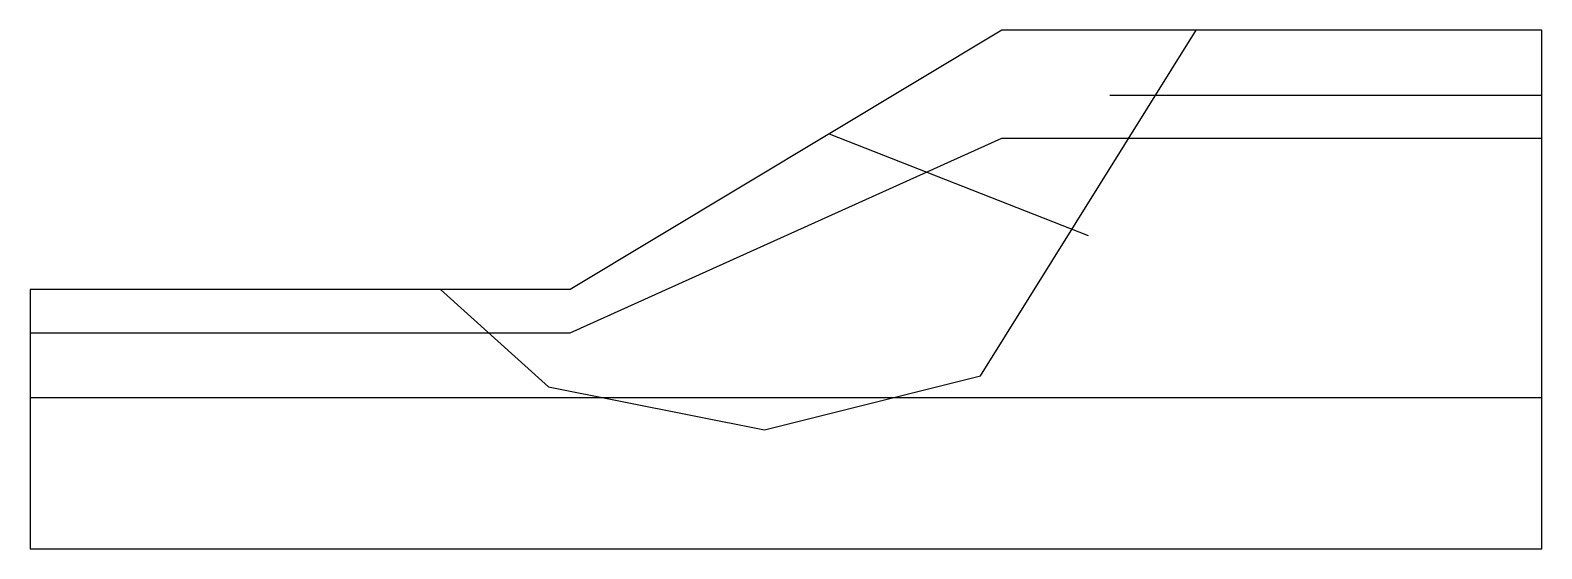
# Model space of a CAD drawing. Header units: metres. Extents: x 0 to 70, y -12 to 12.
import ezdxf

# ---------------------------------------------------------------- set-up
doc = ezdxf.new("R2010")
doc.units = ezdxf.units.M
for name, color, linetype in [('SS_CRACK', 7, 'Continuous'), ('SS_EXTERNAL', 7, 'Continuous'), ('SS_MATERIAL', 7, 'Continuous'), ('SS_SUPPORT', 7, 'Continuous'), ('SS_SURFACE', 7, 'Continuous'), ('SS_WATER', 7, 'Continuous')]:
    doc.layers.add(name, color=color, linetype=linetype)

msp = doc.modelspace()

# ---------------------------------------------------------------- linework, layer by layer
at = {"layer": 'SS_CRACK'}
msp.add_lwpolyline([(50, 9), (70, 9)], dxfattribs=at)
at = {"layer": 'SS_EXTERNAL'}
msp.add_lwpolyline([(0, -12), (70, -12), (70, 12), (45, 12), (25, 0), (0, 0)], close=True, dxfattribs=at)
at = {"layer": 'SS_MATERIAL'}
msp.add_lwpolyline([(0, -5), (70, -5)], dxfattribs=at)
at = {"layer": 'SS_SUPPORT'}
msp.add_lwpolyline([(37, 7.2), (49, 2.5)], dxfattribs=at)
at = {"layer": 'SS_SURFACE'}
msp.add_lwpolyline([(19, 0), (24, -4.5), (34, -6.5), (44, -4), (54, 12)], dxfattribs=at)
at = {"layer": 'SS_WATER'}
msp.add_lwpolyline([(0, -2), (25, -2), (45, 7), (70, 7)], dxfattribs=at)

doc.saveas('drawing.dxf')
